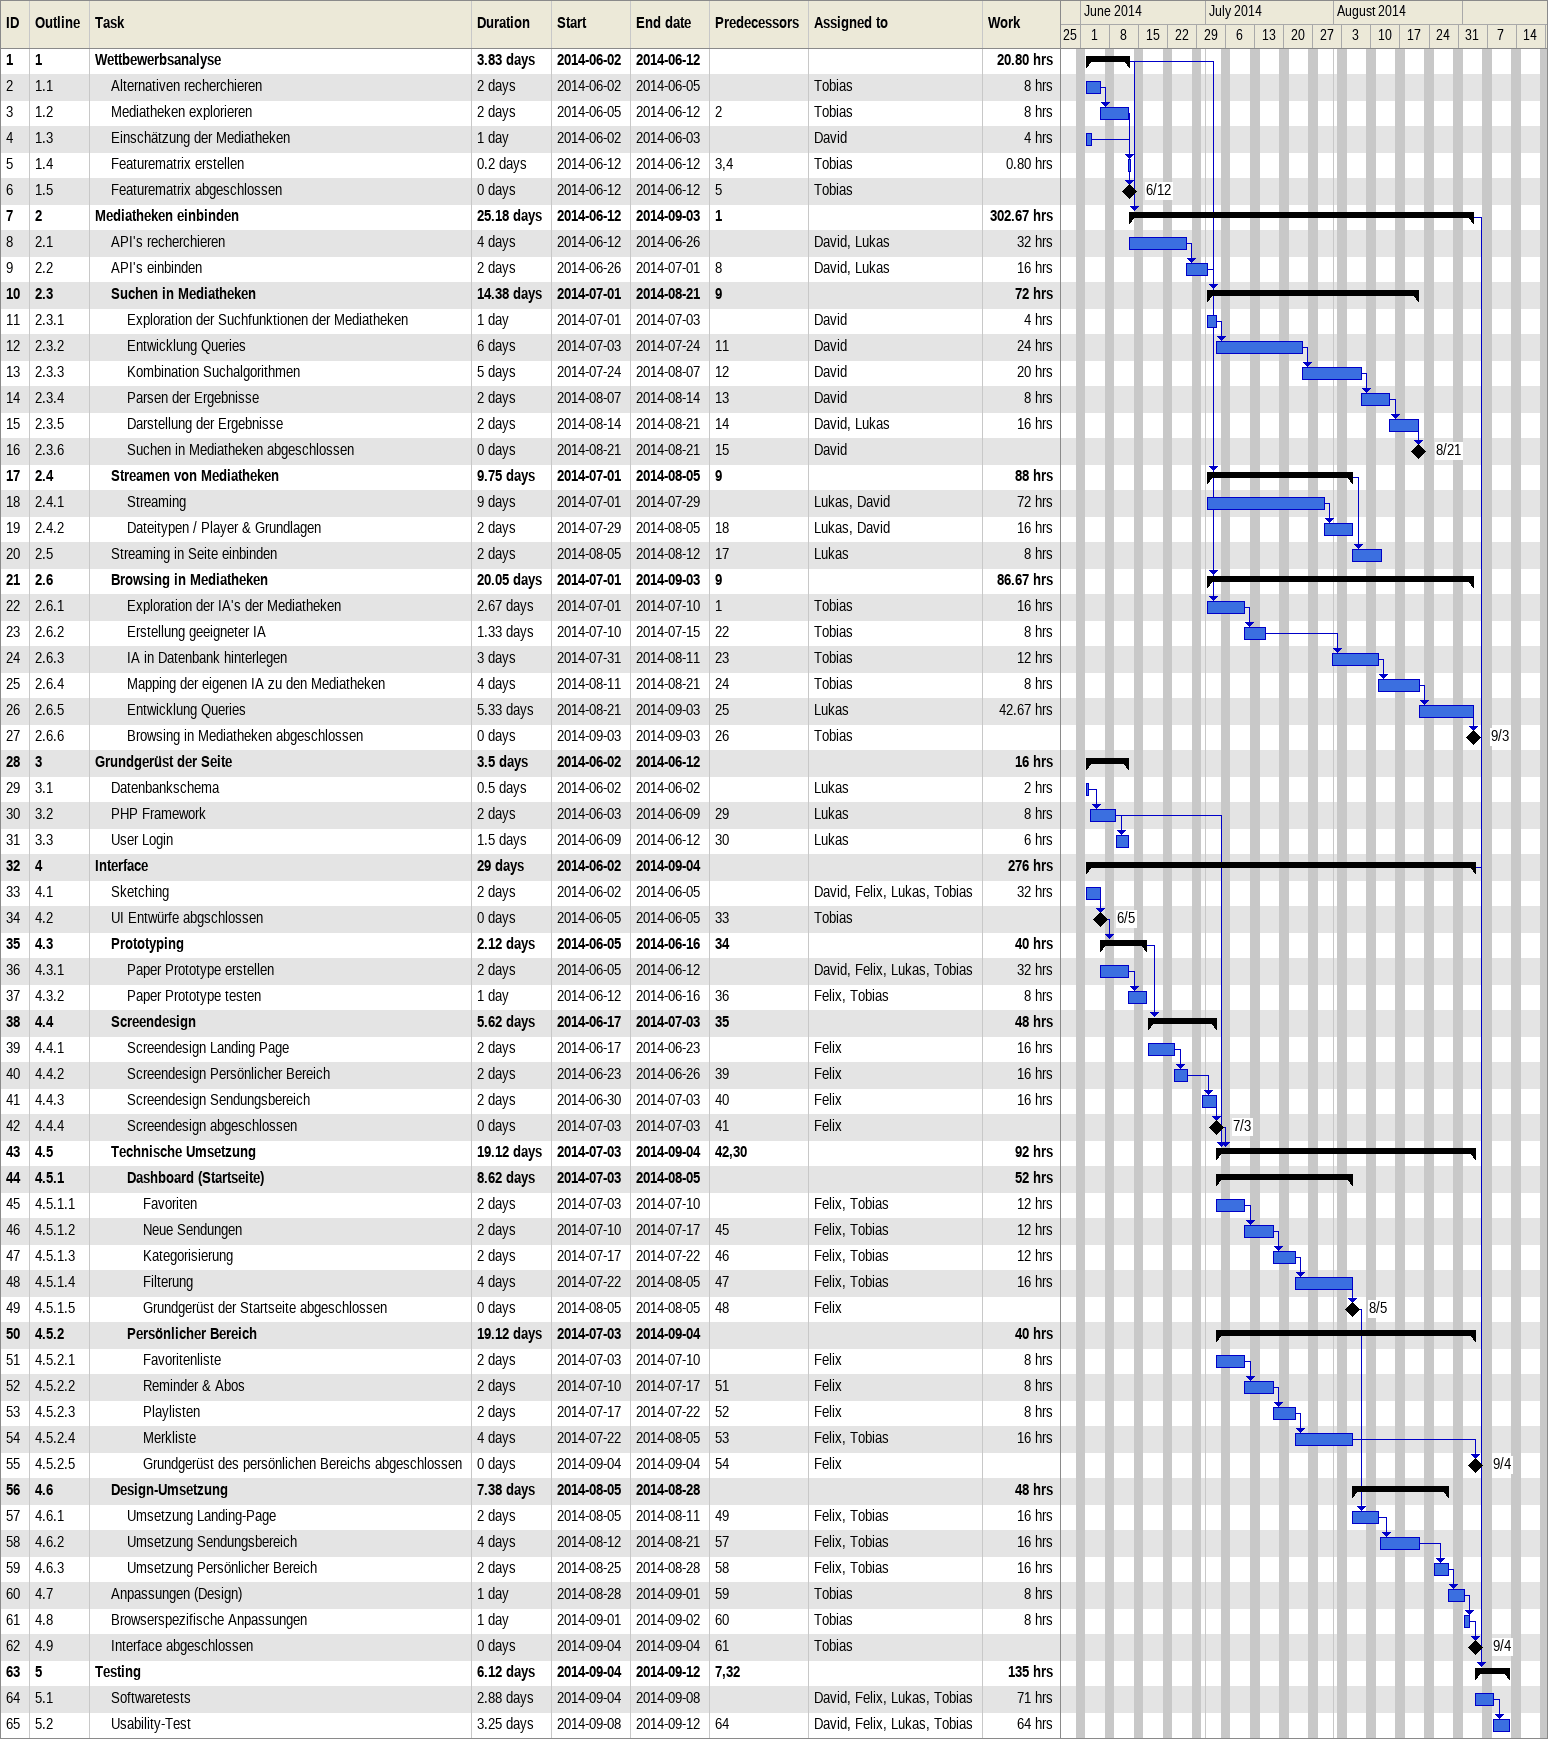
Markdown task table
| ID | WBS | Task | Duration | Start | Finish | Predecessors | Resources | Work (h) |
|---|---|---|---|---|---|---|---|---|
| 1 | 1 | **Wettbewerbsanalyse** | 3.83d | 2014-06-02 | 2014-06-12 |  |  | 20.80 |
| 2 | 1.1 | Alternativen recherchieren | 2d | 2014-06-02 | 2014-06-05 |  | Tobias | 8 |
| 3 | 1.2 | Mediatheken explorieren | 2d | 2014-06-05 | 2014-06-12 | 2 | Tobias | 8 |
| 4 | 1.3 | Einschätzung der Mediatheken | 1d | 2014-06-02 | 2014-06-03 |  | David | 4 |
| 5 | 1.4 | Featurematrix erstellen | 0.2d | 2014-06-12 | 2014-06-12 | 3, 4 | Tobias | 0.80 |
| 6 | 1.5 | Featurematrix abgeschlossen | 0d | 2014-06-12 | 2014-06-12 | 5 | Tobias |  |
| 7 | 2 | **Mediatheken einbinden** | 25.18d | 2014-06-12 | 2014-09-03 | 1 |  | 302.67 |
| 8 | 2.1 | API's recherchieren | 4d | 2014-06-12 | 2014-06-26 |  | David, Lukas | 32 |
| 9 | 2.2 | API's einbinden | 2d | 2014-06-26 | 2014-07-01 | 8 | David, Lukas | 16 |
| 10 | 2.3 | **Suchen in Mediatheken** | 14.38d | 2014-07-01 | 2014-08-21 | 9 |  | 72 |
| 11 | 2.3.1 | Exploration der Suchfunktionen der Mediatheken | 1d | 2014-07-01 | 2014-07-03 |  | David | 4 |
| 12 | 2.3.2 | Entwicklung Queries | 6d | 2014-07-03 | 2014-07-24 | 11 | David | 24 |
| 13 | 2.3.3 | Kombination Suchalgorithmen | 5d | 2014-07-24 | 2014-08-07 | 12 | David | 20 |
| 14 | 2.3.4 | Parsen der Ergebnisse | 2d | 2014-08-07 | 2014-08-14 | 13 | David | 8 |
| 15 | 2.3.5 | Darstellung der Ergebnisse | 2d | 2014-08-14 | 2014-08-21 | 14 | David, Lukas | 16 |
| 16 | 2.3.6 | Suchen in Mediatheken abgeschlossen | 0d | 2014-08-21 | 2014-08-21 | 15 | David |  |
| 17 | 2.4 | **Streamen von Mediatheken** | 9.75d | 2014-07-01 | 2014-08-05 | 9 |  | 88 |
| 18 | 2.4.1 | Streaming | 9d | 2014-07-01 | 2014-07-29 |  | Lukas, David | 72 |
| 19 | 2.4.2 | Dateitypen / Player & Grundlagen | 2d | 2014-07-29 | 2014-08-05 | 18 | Lukas, David | 16 |
| 20 | 2.5 | Streaming in Seite einbinden | 2d | 2014-08-05 | 2014-08-12 | 17 | Lukas | 8 |
| 21 | 2.6 | **Browsing in Mediatheken** | 20.05d | 2014-07-01 | 2014-09-03 | 9 |  | 86.67 |
| 22 | 2.6.1 | Exploration der IA's der Mediatheken | 2.67d | 2014-07-01 | 2014-07-10 | 1 | Tobias | 16 |
| 23 | 2.6.2 | Erstellung geeigneter IA | 1.33d | 2014-07-10 | 2014-07-15 | 22 | Tobias | 8 |
| 24 | 2.6.3 | IA in Datenbank hinterlegen | 3d | 2014-07-31 | 2014-08-11 | 23 | Tobias | 12 |
| 25 | 2.6.4 | Mapping der eigenen IA zu den Mediatheken | 4d | 2014-08-11 | 2014-08-21 | 24 | Tobias | 8 |
| 26 | 2.6.5 | Entwicklung Queries | 5.33d | 2014-08-21 | 2014-09-03 | 25 | Lukas | 42.67 |
| 27 | 2.6.6 | Browsing in Mediatheken abgeschlossen | 0d | 2014-09-03 | 2014-09-03 | 26 | Tobias |  |
| 28 | 3 | **Grundgerüst der Seite** | 3.5d | 2014-06-02 | 2014-06-12 |  |  | 16 |
| 29 | 3.1 | Datenbankschema | 0.5d | 2014-06-02 | 2014-06-02 |  | Lukas | 2 |
| 30 | 3.2 | PHP Framework | 2d | 2014-06-03 | 2014-06-09 | 29 | Lukas | 8 |
| 31 | 3.3 | User Login | 1.5d | 2014-06-09 | 2014-06-12 | 30 | Lukas | 6 |
| 32 | 4 | **Interface** | 29d | 2014-06-02 | 2014-09-04 |  |  | 276 |
| 33 | 4.1 | Sketching | 2d | 2014-06-02 | 2014-06-05 |  | David, Felix, Lukas, Tobias | 32 |
| 34 | 4.2 | UI Entwürfe abgschlossen | 0d | 2014-06-05 | 2014-06-05 | 33 | Tobias |  |
| 35 | 4.3 | **Prototyping** | 2.12d | 2014-06-05 | 2014-06-16 | 34 |  | 40 |
| 36 | 4.3.1 | Paper Prototype erstellen | 2d | 2014-06-05 | 2014-06-12 |  | David, Felix, Lukas, Tobias | 32 |
| 37 | 4.3.2 | Paper Prototype testen | 1d | 2014-06-12 | 2014-06-16 | 36 | Felix, Tobias | 8 |
| 38 | 4.4 | **Screendesign** | 5.62d | 2014-06-17 | 2014-07-03 | 35 |  | 48 |
| 39 | 4.4.1 | Screendesign Landing Page | 2d | 2014-06-17 | 2014-06-23 |  | Felix | 16 |
| 40 | 4.4.2 | Screendesign Persönlicher Bereich | 2d | 2014-06-23 | 2014-06-26 | 39 | Felix | 16 |
| 41 | 4.4.3 | Screendesign Sendungsbereich | 2d | 2014-06-30 | 2014-07-03 | 40 | Felix | 16 |
| 42 | 4.4.4 | Screendesign abgeschlossen | 0d | 2014-07-03 | 2014-07-03 | 41 | Felix |  |
| 43 | 4.5 | **Technische Umsetzung** | 19.12d | 2014-07-03 | 2014-09-04 | 42, 30 |  | 92 |
| 44 | 4.5.1 | **Dashboard (Startseite)** | 8.62d | 2014-07-03 | 2014-08-05 |  |  | 52 |
| 45 | 4.5.1.1 | Favoriten | 2d | 2014-07-03 | 2014-07-10 |  | Felix, Tobias | 12 |
| 46 | 4.5.1.2 | Neue Sendungen | 2d | 2014-07-10 | 2014-07-17 | 45 | Felix, Tobias | 12 |
| 47 | 4.5.1.3 | Kategorisierung | 2d | 2014-07-17 | 2014-07-22 | 46 | Felix, Tobias | 12 |
| 48 | 4.5.1.4 | Filterung | 4d | 2014-07-22 | 2014-08-05 | 47 | Felix, Tobias | 16 |
| 49 | 4.5.1.5 | Grundgerüst der Startseite abgeschlossen | 0d | 2014-08-05 | 2014-08-05 | 48 | Felix |  |
| 50 | 4.5.2 | **Persönlicher Bereich** | 19.12d | 2014-07-03 | 2014-09-04 |  |  | 40 |
| 51 | 4.5.2.1 | Favoritenliste | 2d | 2014-07-03 | 2014-07-10 |  | Felix | 8 |
| 52 | 4.5.2.2 | Reminder & Abos | 2d | 2014-07-10 | 2014-07-17 | 51 | Felix | 8 |
| 53 | 4.5.2.3 | Playlisten | 2d | 2014-07-17 | 2014-07-22 | 52 | Felix | 8 |
| 54 | 4.5.2.4 | Merkliste | 4d | 2014-07-22 | 2014-08-05 | 53 | Felix, Tobias | 16 |
| 55 | 4.5.2.5 | Grundgerüst des persönlichen Bereichs abgeschlossen | 0d | 2014-09-04 | 2014-09-04 | 54 | Felix |  |
| 56 | 4.6 | **Design-Umsetzung** | 7.38d | 2014-08-05 | 2014-08-28 |  |  | 48 |
| 57 | 4.6.1 | Umsetzung Landing-Page | 2d | 2014-08-05 | 2014-08-11 | 49 | Felix, Tobias | 16 |
| 58 | 4.6.2 | Umsetzung Sendungsbereich | 4d | 2014-08-12 | 2014-08-21 | 57 | Felix, Tobias | 16 |
| 59 | 4.6.3 | Umsetzung Persönlicher Bereich | 2d | 2014-08-25 | 2014-08-28 | 58 | Felix, Tobias | 16 |
| 60 | 4.7 | Anpassungen (Design) | 1d | 2014-08-28 | 2014-09-01 | 59 | Tobias | 8 |
| 61 | 4.8 | Browserspezifische Anpassungen | 1d | 2014-09-01 | 2014-09-02 | 60 | Tobias | 8 |
| 62 | 4.9 | Interface abgeschlossen | 0d | 2014-09-04 | 2014-09-04 | 61 | Tobias |  |
| 63 | 5 | **Testing** | 6.12d | 2014-09-04 | 2014-09-12 | 7, 32 |  | 135 |
| 64 | 5.1 | Softwaretests | 2.88d | 2014-09-04 | 2014-09-08 |  | David, Felix, Lukas, Tobias | 71 |
| 65 | 5.2 | Usability-Test | 3.25d | 2014-09-08 | 2014-09-12 | 64 | David, Felix, Lukas, Tobias | 64 |
